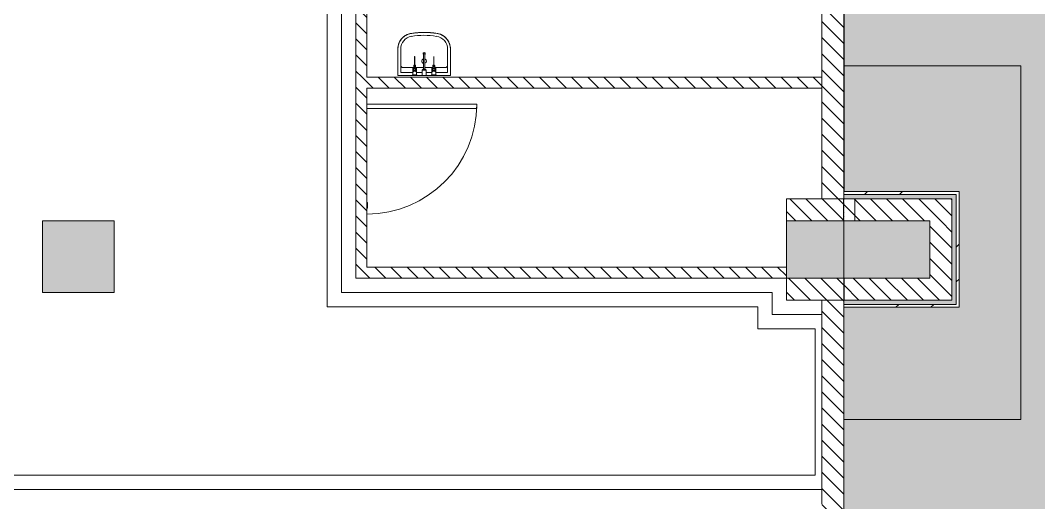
# Model space of a CAD drawing. Header units: millimetres. Extents: x -106145 to 154907, y -84585 to 152038.
# Drawn here: x 48784 to 59424, y -8983 to -3939 of the extents above; entities that cross this region are included whole.
import ezdxf

# ---------------------------------------------------------------- set-up
doc = ezdxf.new("R2010")
doc.units = ezdxf.units.MM
doc.linetypes.add('Cut Out Line _2_', pattern=[2, 1, -1])
doc.layers.add('A-DETL', color=7, linetype='Continuous', lineweight=5, true_color=0x00a600)
for name, color, linetype, lineweight in [('A-DETL-MBND', 7, 'Continuous', 5), ('A-DOOR', 7, 'Continuous', 5), ('A-FLOR', 7, 'Continuous', 5), ('A-FLOR-PATT', 7, 'Continuous', 5), ('A-WALL', 7, 'Continuous', 5), ('A-WALL-PATT', 7, 'Continuous', 5), ('P-SANR-FIXT', 7, 'Continuous', 5), ('S-COLS', 7, 'Continuous', 5)]:
    doc.layers.add(name, color=color, linetype=linetype, lineweight=lineweight)
pattern_1 = [(315, (0, 0), (84.18955, 84.18955), [])]
pattern_2 = [(45, (0, 0), (-754.342, 754.342), []), (45, (0, 1143), (-754.342, 754.342), [])]

# ---------------------------------------------------------------- blocks, each defined once
blk = doc.blocks.new('M_Concrete-Rectangular-Column - 750 x 750-3585654-Site Plan -MAIN')
at = {"layer": 'S-COLS', "true_color": 0xeaeaea}
blk.add_hatch(color=254, dxfattribs=at).paths.add_polyline_path([(-375, 375), (-375, -375), (375, -375), (375, 375), (-130, 375)], flags=0)
at = {"layer": 'S-COLS', "color": 254, "true_color": 0xdddddd}
for p, q in [((375, 375), (-375, 375)), ((-375, 375), (-375, -375)), ((375, -375), (375, 375)), ((-375, -375), (375, -375))]:
    blk.add_line(p, q, dxfattribs=at)
blk = doc.blocks.new('M_Door-Passage-Small Slit Vision Panel_Type B - 1_25_Type B-13938696-Site Plan -MAIN')
at = {"layer": 'A-DOOR', "color": 254, "true_color": 0xdddddd}
for p, q in [((-514.125, -63.85), (-514.125, -71.85)), ((-454.125, -71.85), (-514.125, -71.85)), ((-454.125, -71.85), (-454.125, -63.85))]:
    blk.add_line(p, q, dxfattribs=at)
at = {"layer": 'A-DOOR', "color": 254, "lineweight": 9, "true_color": 0xdddddd}
for p, q in [((530, -1213.85), (530, -63.85)), ((575, -63.85), (575, -1213.85)), ((575, -1213.85), (530, -1213.85))]:
    blk.add_line(p, q, dxfattribs=at)
at = {"layer": 'A-DOOR', "color": 254, "true_color": 0xdddddd}
blk.add_arc((575, -63.85), 1150, 180, 270, dxfattribs=at)
blk = doc.blocks.new('BASIN_handwash_Type_B - HYBA-010-V65-Site Plan -MAIN')
at = {"layer": 'P-SANR-FIXT', "color": 254, "true_color": 0xdddddd}
for p, q in [((-275, -500), (-275, -224)), ((-275, -224), (-275, -500)), ((-245, -470), (-245, -224)), ((245, -470), (245, -224)), ((275, -224), (275, -500)), ((275, -224), (275, -500)), ((-275, -351), (-275, -500)), ((-245, -470), (-245, -351)), ((-108, -418), (-220, -418)), ((-5, -418), (-90, -418)), ((92, -418), (7, -418)), ((220, -418), (110, -418)), ((245, -351), (245, -470)), ((275, -500), (275, -351)), ((-110, -500), (-275, -500)), ((-275, -500), (-110, -500)), ((-118, -470), (-245, -470)), ((-19, -500), (-87, -500)), ((-87, -500), (-19, -500)), ((-18, -470), (-79, -470)), ((81, -470), (21, -470)), ((90, -500), (21, -500)), ((21, -500), (90, -500)), ((275, -500), (113, -500)), ((113, -500), (275, -500)), ((245, -470), (120, -470))]:
    blk.add_line(p, q, dxfattribs=at)
at = {"layer": 'P-SANR-FIXT', "color": 254, "true_color": 0xdddddd, "flags": 128}
for points in [[(-139, -62), (-145, -63), (-152, -64), (-158, -66), (-165, -68), (-171, -71), (-177, -73), (-183, -76), (-189, -79), (-194, -82), (-200, -86), (-205, -90), (-211, -93), (-216, -98), (-221, -102), (-226, -106), (-230, -111), (-235, -116), (-239, -121), (-243, -126), (-247, -132), (-250, -137), (-254, -143), (-257, -149), (-260, -155), (-262, -161), (-265, -167), (-267, -173), (-269, -180), (-271, -186), (-272, -192), (-273, -199), (-274, -205), (-275, -212), (-275, -219), (-275, -224)], [(-51, -52), (-65, -53), (-98, -56), (-131, -60), (-139, -62)], [(42, -51), (35, -51), (2, -50), (-31, -51), (-45, -51)], [(135, -61), (102, -56), (69, -53), (46, -51)], [(275, -224), (275, -217), (274, -211), (274, -204), (273, -198), (272, -191), (270, -185), (269, -178), (267, -172), (264, -166), (262, -160), (259, -154), (256, -148), (253, -142), (250, -136), (246, -131), (242, -126), (238, -120), (234, -115), (230, -110), (225, -106), (220, -101), (215, -97), (210, -93), (205, -89), (199, -85), (193, -82), (188, -79), (182, -76), (176, -73), (170, -70), (163, -68), (157, -66), (151, -64), (144, -63), (138, -61)]]:
    blk.add_lwpolyline(points, dxfattribs=at)
at = {"layer": 'P-SANR-FIXT', "color": 254, "true_color": 0xdddddd}
for centre, radius, start, end in [((-220, -393), 25, 180, 270), ((0, -351), 24.2, 107.5533, 254.5917), ((0, -351), 24.2, 291.7818, 66.0732), ((220, -393), 25, 270, 0)]:
    blk.add_arc(centre, radius, start, end, dxfattribs=at)
for centre, major_axis, start_param, end_param in [((-110, -224), (165, 0), 1.748277, 3.141593), ((-110, -224), (-135, 0), 4.890944, 6.283185), ((0, -884), (834, 0), 1.40836, 1.738187), ((0, -884), (804, 0), 1.408166, 1.737991), ((110, -224), (135, 0), 0, 1.419404), ((110, -224), (165, 0), 0, 1.418341)]:
    blk.add_ellipse(centre, major_axis=major_axis, ratio=0.999048, start_param=start_param, end_param=end_param, dxfattribs=at)
for points, knots in [([(-275, -224), (-275, -218), (-274, -205), (-271, -189), (-268, -177), (-265, -168), (-262, -159), (-258, -150), (-253, -142), (-248, -134), (-242, -126), (-237, -118), (-230, -111), (-223, -104), (-216, -98), (-209, -92), (-201, -86), (-193, -81), (-184, -77), (-173, -71), (-158, -66), (-145, -63), (-139, -62)], [-1, -1, -1, -1, -0.916667, -0.833333, -0.791667, -0.75, -0.708333, -0.666667, -0.625, -0.583333, -0.541667, -0.5, -0.458333, -0.416667, -0.375, -0.333333, -0.291667, -0.25, -0.208333, -0.166667, -0.083333, 0, 0, 0, 0]), ([(-139, -62), (-124, -59), (-94, -55), (-33, -50), (29, -50), (89, -54), (120, -58), (135, -61)], [-1, -1, -1, -1, -0.833333, -0.666667, -0.333333, -0.166667, 0, 0, 0, 0]), ([(135, -61), (141, -62), (154, -65), (170, -70), (181, -75), (190, -80), (199, -85), (207, -90), (214, -96), (222, -103), (229, -109), (235, -117), (241, -124), (247, -132), (252, -140), (257, -149), (261, -158), (265, -167), (268, -176), (271, -189), (274, -204), (275, -217), (275, -224)], [-1, -1, -1, -1, -0.916667, -0.833333, -0.791667, -0.75, -0.708333, -0.666667, -0.625, -0.583333, -0.541667, -0.5, -0.458333, -0.416667, -0.375, -0.333333, -0.291667, -0.25, -0.208333, -0.166667, -0.083333, 0, 0, 0, 0])]:
    blk.add_open_spline(points, degree=3, knots=knots, dxfattribs=at)
blk = doc.blocks.new('TAPWARE_wall_mount_elbow_levers - HYTP-038-V66-Site Plan -MAIN')
at = {"layer": 'P-SANR-FIXT', "color": 254, "true_color": 0xdddddd}
for p, q in [((-99, 242), (-101, 242)), ((-101, 237), (-101, 242)), ((-101, 242), (-101, 237)), ((-99, 242), (-101, 242)), ((-101, 237), (-101, 242)), ((-101, 242), (-101, 237)), ((-101, 213), (-101, 237)), ((-101, 213), (-101, 237)), ((-99, 237), (-99, 242)), ((-99, 242), (-99, 237)), ((-99, 237), (-99, 242)), ((-99, 242), (-99, 237)), ((-99, 237), (-99, 213)), ((-99, 237), (-99, 213)), ((-10, 276), (-10, 272)), ((-8, 220), (-8, 100)), ((7, 100), (7, 220)), ((10, 272), (10, 276)), ((101, 242), (99, 242)), ((99, 237), (99, 242)), ((99, 242), (99, 237)), ((99, 213), (99, 237)), ((101, 237), (101, 242)), ((101, 242), (101, 237)), ((101, 237), (101, 213)), ((-110, 126), (-120, 116)), ((-120, 116), (-120, 91)), ((-110, 111), (-120, 101)), ((-100, 116), (-114, 116)), ((-110, 150), (-110, 111)), ((-110, 150), (-110, 126)), ((-100, 150), (-109, 150)), ((-100, 150), (-109, 150)), ((-100, 126), (-109, 126)), ((-101, 195), (-101, 213)), ((-101, 213), (-101, 195)), ((-101, 195), (-101, 213)), ((-101, 213), (-101, 195)), ((-101, 152), (-101, 195)), ((-101, 152), (-101, 195)), ((-101, 134), (-101, 152)), ((-101, 134), (-101, 152)), ((-101, 151), (-101, 146)), ((-101, 151), (-101, 146)), ((-101, 134), (-99, 134)), ((-101, 134), (-99, 134)), ((-91, 150), (-100, 150)), ((-91, 150), (-100, 150)), ((-91, 126), (-100, 126)), ((-86, 116), (-100, 116)), ((-99, 195), (-99, 213)), ((-99, 213), (-99, 195)), ((-99, 195), (-99, 213)), ((-99, 213), (-99, 195)), ((-99, 195), (-99, 152)), ((-99, 195), (-99, 152)), ((-99, 152), (-99, 134)), ((-99, 152), (-99, 134)), ((-99, 146), (-99, 151)), ((-99, 146), (-99, 151)), ((-90, 111), (-90, 150)), ((-90, 126), (-90, 150)), ((-80, 116), (-90, 126)), ((-80, 101), (-90, 111)), ((-80, 91), (-80, 116)), ((-10, 110), (-20, 100)), ((0, 110), (-9, 110)), ((9, 110), (0, 110)), ((20, 100), (10, 110)), ((90, 126), (80, 116)), ((80, 116), (80, 91)), ((90, 111), (80, 101)), ((86, 116), (100, 116)), ((90, 150), (90, 111)), ((90, 150), (90, 126)), ((91, 150), (100, 150)), ((91, 150), (100, 150)), ((91, 126), (100, 126)), ((99, 195), (99, 213)), ((99, 213), (99, 195)), ((99, 152), (99, 195)), ((99, 134), (99, 152)), ((99, 151), (99, 146)), ((99, 134), (101, 134)), ((100, 150), (109, 150)), ((100, 150), (109, 150)), ((100, 126), (109, 126)), ((100, 116), (114, 116)), ((101, 195), (101, 213)), ((101, 213), (101, 195)), ((101, 195), (101, 152)), ((101, 152), (101, 134)), ((101, 146), (101, 151)), ((110, 111), (110, 150)), ((110, 126), (110, 150)), ((120, 116), (110, 126)), ((120, 101), (110, 111)), ((120, 91), (120, 116)), ((-124, 50), (-124, 45)), ((-124, 50), (-76, 50)), ((-121, 50), (-124, 50)), ((-124, 45), (-112, 45)), ((-76, 45), (-124, 45)), ((-120, 101), (-120, 46)), ((-100, 101), (-120, 101)), ((-120, 91), (-110, 81)), ((-100, 91), (-120, 91)), ((-100, 46), (-120, 46)), ((-112, 45), (-112, 45)), ((-88, 45), (-112, 45)), ((-80, 101), (-100, 101)), ((-80, 91), (-100, 91)), ((-80, 46), (-100, 46)), ((-90, 81), (-80, 91)), ((-88, 45), (-88, 45)), ((-88, 45), (-76, 45)), ((-80, 46), (-80, 101)), ((-76, 50), (-79, 50)), ((-76, 45), (-76, 50)), ((-20, 100), (-20, 45)), ((0, 100), (-20, 100)), ((0, 45), (-20, 45)), ((20, 100), (0, 100)), ((20, 45), (0, 45)), ((20, 45), (20, 100)), ((76, 50), (76, 45)), ((76, 50), (124, 50)), ((79, 50), (76, 50)), ((76, 45), (88, 45)), ((124, 45), (76, 45)), ((80, 101), (80, 46)), ((80, 101), (100, 101)), ((80, 91), (90, 81)), ((80, 91), (100, 91)), ((80, 46), (100, 46)), ((112, 45), (88, 45)), ((88, 45), (88, 45)), ((100, 101), (120, 101)), ((100, 91), (120, 91)), ((100, 46), (120, 46)), ((110, 81), (120, 91)), ((112, 45), (112, 45)), ((112, 45), (124, 45)), ((120, 46), (120, 101)), ((124, 50), (121, 50)), ((124, 45), (124, 50))]:
    blk.add_line(p, q, dxfattribs=at)
at = {"layer": 'P-SANR-FIXT', "color": 254, "true_color": 0xdddddd, "flags": 128}
for points in [[(-8, 272), (-8, 271), (-8, 271), (-8, 270), (-8, 269), (-8, 268), (-8, 267), (-8, 266), (-8, 265), (-8, 264), (-8, 262), (-8, 261), (-8, 260), (-8, 258), (-8, 257), (-8, 255), (-8, 254), (-8, 252), (-8, 250), (-8, 248), (-8, 247), (-8, 245), (-8, 243), (-8, 241), (-8, 239), (-8, 237), (-8, 235), (-8, 233), (-8, 231), (-8, 229), (-8, 226), (-8, 224), (-8, 222), (-8, 220)], [(7, 220), (7, 222), (7, 224), (7, 227), (7, 229), (7, 231), (7, 233), (7, 235), (7, 237), (7, 239), (7, 241), (7, 243), (7, 245), (7, 247), (7, 248), (7, 250), (7, 252), (7, 254), (7, 255), (7, 257), (7, 258), (7, 260), (7, 261), (7, 263), (7, 264), (7, 265), (7, 266), (7, 267), (7, 268), (7, 269), (7, 270), (7, 271), (7, 271), (7, 272)], [(-109, 150), (-109, 150), (-108, 151), (-108, 151), (-107, 151), (-107, 152), (-106, 152), (-105, 152), (-105, 152), (-104, 153), (-104, 153), (-103, 153), (-103, 153), (-102, 154), (-101, 154), (-101, 154)], [(-109, 150), (-109, 150), (-108, 151), (-108, 151), (-107, 151), (-107, 152), (-106, 152), (-105, 152), (-105, 152), (-104, 153), (-104, 153), (-103, 153), (-103, 153), (-102, 154), (-101, 154), (-101, 154)], [(-99, 154), (-98, 154), (-98, 153), (-97, 153), (-96, 153), (-96, 153), (-95, 153), (-95, 152), (-94, 152), (-94, 152), (-93, 151), (-93, 151), (-92, 151), (-92, 150), (-91, 150), (-91, 150)], [(-99, 154), (-98, 154), (-98, 153), (-97, 153), (-96, 153), (-96, 153), (-95, 153), (-95, 152), (-94, 152), (-94, 152), (-93, 151), (-93, 151), (-92, 151), (-92, 150), (-91, 150), (-91, 150)], [(91, 150), (91, 150), (92, 151), (92, 151), (93, 151), (93, 152), (94, 152), (95, 152), (95, 152), (96, 153), (96, 153), (97, 153), (97, 153), (98, 154), (99, 154), (99, 154)], [(91, 150), (91, 150), (92, 151), (92, 151), (93, 151), (93, 152), (94, 152), (95, 152), (95, 152), (96, 153), (96, 153), (97, 153), (97, 153), (98, 154), (99, 154), (99, 154)], [(101, 154), (102, 154), (102, 153), (103, 153), (104, 153), (104, 153), (105, 153), (105, 152), (106, 152), (106, 152), (107, 151), (107, 151), (108, 151), (108, 150), (109, 150), (109, 150)], [(101, 154), (102, 154), (102, 153), (103, 153), (104, 153), (104, 153), (105, 153), (105, 152), (106, 152), (106, 152), (107, 151), (107, 151), (108, 151), (108, 150), (109, 150), (109, 150)]]:
    blk.add_lwpolyline(points, dxfattribs=at)
at = {"layer": 'P-SANR-FIXT', "color": 254, "true_color": 0xdddddd}
for centre, major_axis, start_param, end_param in [((0, 276), (-10, 0), 3.141593, 6.283185), ((0, 272), (10, 0), 0, 3.141593), ((0, 276), (10, 0), 3.141593, 3.403392), ((0, 272), (10, 0), 3.141593, 4.18879), ((0, 272), (-7.5, 0), 3.141593, 6.283185), ((0, 272), (7.5, 0), 3.141593, 4.18879), ((0, 272), (10, 0), 5.235988, 6.283185), ((0, 272), (-7.5, 0), 2.356194, 3.141593), ((0, 276), (-10, 0), 2.879793, 3.141593)]:
    blk.add_ellipse(centre, major_axis=major_axis, ratio=0.968067, start_param=start_param, end_param=end_param, dxfattribs=at)
blk = doc.blocks.new('2022_11_09_AB BLOCKFACADE WITH CONTINOUS WINDOW_rvt-1-Site Plan -MAIN')
at = {"layer": 'A-WALL-PATT', "true_color": 0xeaeaea}
h = blk.add_hatch(dxfattribs=at)
h.set_pattern_fill('FP_19', color=254, style=0, pattern_type=2)
h.set_pattern_definition(pattern_1)
h.paths.add_polyline_path([(52289, -4535), (52404, -4535), (52404, 10290), (52289, 10290), (52289, -3424)], flags=0)
h = blk.add_hatch(dxfattribs=at)
h.set_pattern_fill('FP_19', color=254, style=0, pattern_type=2)
h.set_pattern_definition(pattern_1)
h.paths.add_polyline_path([(57159, -5805), (57389, -5805), (57389, 1205), (57159, 1205), (57159, -4650)], flags=0)
h = blk.add_hatch(dxfattribs=at)
h.set_pattern_fill('FP_19', color=254, style=0, pattern_type=2)
h.set_pattern_definition(pattern_1)
h.paths.add_polyline_path([(57159, -4650), (57159, -4535), (52289, -4535), (52289, -4650), (53367, -4650)], flags=0)
h = blk.add_hatch(dxfattribs=at)
h.set_pattern_fill('FP_19', color=254, style=0, pattern_type=2)
h.set_pattern_definition(pattern_1)
h.paths.add_polyline_path([(52289, -6520), (52404, -6520), (52404, -4650), (52289, -4650), (52289, -4696)], flags=0)
at = {"layer": 'A-WALL-PATT', "true_color": 0xd4d4d4}
h = blk.add_hatch(dxfattribs=at)
h.set_pattern_fill('FP_20', color=254, style=0, pattern_type=2)
h.set_pattern_definition(pattern_2)
h.paths.add_polyline_path([(57568, -5760), (58564, -5760), (58564, -5730), (57389, -5730), (57389, -5760)], flags=0)
h = blk.add_hatch(dxfattribs=at)
h.set_pattern_fill('FP_20', color=254, style=0, pattern_type=2)
h.set_pattern_definition(pattern_2)
h.paths.add_polyline_path([(58564, -6940), (58594, -6940), (58594, -5730), (58564, -5730), (58564, -6910)], flags=0)
at = {"layer": 'A-WALL-PATT', "true_color": 0xeaeaea}
h = blk.add_hatch(dxfattribs=at)
h.set_pattern_fill('FP_19', color=254, style=0, pattern_type=2)
h.set_pattern_definition(pattern_1)
h.paths.add_polyline_path([(57504, -6035), (57504, -5805), (56789, -5805), (56789, -6035), (57389, -6035)], flags=0)
h = blk.add_hatch(dxfattribs=at)
h.set_pattern_fill('FP_19', color=254, style=0, pattern_type=2)
h.set_pattern_definition(pattern_1)
h.paths.add_polyline_path([(58289, -6035), (58519, -6035), (58519, -5805), (57384, -5805), (57384, -6035), (57568, -6035)], flags=0)
h = blk.add_hatch(dxfattribs=at)
h.set_pattern_fill('FP_19', color=254, style=0, pattern_type=2)
h.set_pattern_definition(pattern_1)
h.paths.add_polyline_path([(58519, -6865), (58519, -6035), (58289, -6035), (58289, -6865)], flags=0)
h = blk.add_hatch(dxfattribs=at)
h.set_pattern_fill('FP_19', color=254, style=0, pattern_type=2)
h.set_pattern_definition(pattern_1)
h.paths.add_polyline_path([(53799, -6635), (56789, -6635), (56789, -6520), (52289, -6520), (52289, -6635), (53367, -6635)], flags=0)
h = blk.add_hatch(dxfattribs=at)
h.set_pattern_fill('FP_19', color=254, style=0, pattern_type=2)
h.set_pattern_definition(pattern_1)
h.paths.add_polyline_path([(56789, -6865), (57391, -6865), (57389, -6635), (56789, -6635)], flags=0)
h = blk.add_hatch(dxfattribs=at)
h.set_pattern_fill('FP_19', color=254, style=0, pattern_type=2)
h.set_pattern_definition(pattern_1)
h.paths.add_polyline_path([(57389, -6865), (58289, -6865), (58289, -6635), (57389, -6635)], flags=0)
h = blk.add_hatch(dxfattribs=at)
h.set_pattern_fill('FP_19', color=254, style=0, pattern_type=2)
h.set_pattern_definition(pattern_1)
h.paths.add_polyline_path([(57159, -13665), (57389, -13665), (57389, -6865), (57159, -6865), (57159, -10228)], flags=0)
at = {"layer": 'A-WALL-PATT', "true_color": 0xd4d4d4}
h = blk.add_hatch(dxfattribs=at)
h.set_pattern_fill('FP_20', color=254, style=0, pattern_type=2)
h.set_pattern_definition(pattern_2)
h.paths.add_polyline_path([(57389, -6940), (58564, -6940), (58564, -6910), (57389, -6910)], flags=0)
at = {"layer": 'S-COLS', "true_color": 0xeaeaea}
blk.add_hatch(color=254, dxfattribs=at).paths.add_polyline_path([(56789, -6635), (57389, -6635), (57389, -6035), (56789, -6035), (56789, -6540)], flags=0)
at = {"layer": 'A-DETL-MBND', "color": 7, "true_color": 0xf6f6f6}
blk.add_line((57389, -5730), (57389, -2852), dxfattribs=at)
at = {"layer": 'A-DETL-MBND', "color": 9, "true_color": 0xc1c1c1}
for p, q in [((59239, -4415), (57389, -4415)), ((59239, -8115), (59239, -4415)), ((57389, -8115), (59239, -8115))]:
    blk.add_line(p, q, dxfattribs=at)
at = {"layer": 'A-DETL-MBND', "color": 7, "true_color": 0xf4f4f4}
for p, q in [((57389, -5805), (57389, -5760)), ((57389, -6635), (57389, -6540))]:
    blk.add_line(p, q, dxfattribs=at)
at = {"layer": 'A-DETL-MBND', "color": 254, "true_color": 0xe9e9e9}
blk.add_line((57389, -6540), (57389, -6035), dxfattribs=at)
at = {"layer": 'A-FLOR', "color": 254, "true_color": 0xdddddd}
for p, q in [((51989, 10590), (51989, -6935)), ((51989, -6935), (51989, 10590)), ((52139, -6785), (52139, 10440)), ((52139, 10440), (52139, -6785)), ((56639, -6785), (52139, -6785)), ((52139, -6785), (56639, -6785)), ((56639, -7015), (56639, -6785)), ((56639, -6785), (56639, -7015)), ((51989, -6935), (56489, -6935)), ((56489, -6935), (51989, -6935)), ((56489, -6935), (56489, -7165)), ((56489, -7165), (56489, -6935)), ((57159, -7015), (56639, -7015)), ((56639, -7015), (57159, -7015)), ((56489, -7165), (57089, -7165)), ((57089, -7165), (56489, -7165)), ((57089, -7165), (57089, -8695)), ((57089, -8695), (57089, -7165)), ((57089, -8695), (39959, -8695)), ((39959, -8695), (57089, -8695)), ((39809, -8845), (57159, -8845)), ((57159, -8845), (39809, -8845))]:
    blk.add_line(p, q, dxfattribs=at)
at = {"layer": 'A-FLOR', "color": 7, "true_color": 0xf4f4f4}
blk.add_line((57389, -5730), (57389, -2852), dxfattribs=at)
at = {"layer": 'A-FLOR', "color": 7, "true_color": 0xf1f1f1}
for p, q in [((57389, -5805), (57389, -5760)), ((57389, -6635), (57389, -6540))]:
    blk.add_line(p, q, dxfattribs=at)
at = {"layer": 'A-FLOR', "color": 254, "true_color": 0xe4e4e4}
blk.add_line((57389, -6540), (57389, -6035), dxfattribs=at)
at = {"layer": 'A-WALL', "color": 254, "lineweight": 18, "true_color": 0xdddddd}
for p, q in [((52289, 10290), (52289, -4535)), ((52404, -4535), (52404, -2135)), ((57159, -2135), (57159, -4535)), ((52289, -4535), (52289, -4650)), ((57159, -4535), (52404, -4535)), ((52289, -4650), (52289, -6520)), ((52404, -6520), (52404, -4650)), ((52404, -4650), (57159, -4650)), ((57159, -4650), (57159, -5805)), ((57159, -5805), (56789, -5805)), ((56789, -5805), (56789, -6035)), ((57389, -5805), (57384, -5805)), ((57384, -5805), (57384, -6035)), ((57389, -5805), (57389, -5760)), ((56789, -6035), (57389, -6035)), ((57384, -6035), (57389, -6035)), ((52289, -6520), (52289, -6635)), ((56789, -6520), (52404, -6520)), ((56789, -6635), (56789, -6520)), ((52289, -6635), (56789, -6635)), ((57389, -6635), (56789, -6635)), ((56789, -6635), (56789, -6865)), ((57389, -6635), (57389, -6865)), ((56789, -6865), (57389, -6865)), ((57159, -6865), (57159, -8995)), ((57389, -6865), (57159, -6865))]:
    blk.add_line(p, q, dxfattribs=at)
at = {"layer": 'A-WALL', "color": 254, "true_color": 0xdddddd}
for p, q in [((57389, -5730), (57389, 1130)), ((57389, 1130), (57389, -5730)), ((57159, -4650), (57159, -4535)), ((57389, -5730), (57389, -5760)), ((57159, -5805), (57389, -5805))]:
    blk.add_line(p, q, dxfattribs=at)
at = {"layer": 'A-WALL', "color": 253, "lineweight": 18, "true_color": 0xaaaaaa}
for p, q in [((57394, -5730), (57394, 1130)), ((58564, -5730), (57394, -5730)), ((58594, -5730), (58564, -5730)), ((58594, -6940), (58594, -5730)), ((57389, -5760), (58564, -5760)), ((58519, -5805), (57389, -5805)), ((57504, -5805), (57389, -5805)), ((57504, -6035), (57504, -5805)), ((58519, -6035), (58519, -5805)), ((58564, -5760), (58564, -6910)), ((57389, -6035), (58289, -6035)), ((57389, -6035), (57504, -6035)), ((58289, -6035), (58289, -6635)), ((58519, -6865), (58519, -6035)), ((58289, -6635), (57389, -6635)), ((57391, -6865), (57391, -6635)), ((57389, -6910), (57389, -6865)), ((57389, -6865), (58289, -6865)), ((58564, -6910), (57389, -6910)), ((58289, -6865), (58519, -6865)), ((57389, -12490), (57389, -6940)), ((57394, -6940), (58564, -6940)), ((58564, -6940), (58594, -6940))]:
    blk.add_line(p, q, dxfattribs=at)
at = {"layer": 'A-WALL', "color": 253, "true_color": 0xaaaaaa}
for p, q in [((57389, -5730), (57394, -5730)), ((57389, -6910), (57389, -6940))]:
    blk.add_line(p, q, dxfattribs=at)
at = {"layer": 'S-COLS', "color": 254, "true_color": 0xdddddd}
for p, q in [((57389, -6035), (56789, -6035)), ((56789, -6035), (56789, -6635)), ((57389, -6635), (57389, -6035)), ((56789, -6635), (57389, -6635))]:
    blk.add_line(p, q, dxfattribs=at)
at = {"color": 253, "lineweight": 5, "true_color": 0xaaaaaa}
blk.add_blockref('BASIN_handwash_Type_B - HYBA-010-V65-Site Plan -MAIN', (53003, -4015), dxfattribs=at)
for name, p, rotation in [('TAPWARE_wall_mount_elbow_levers - HYTP-038-V66-Site Plan -MAIN', (53004, -4560), 359.9999977411273), ('M_Door-Passage-Small Slit Vision Panel_Type B - 1_25_Type B-13938696-Site Plan -MAIN', (52340, -5390), 89.99999999999925), ('M_Concrete-Rectangular-Column - 750 x 750-3585654-Site Plan -MAIN', (49389, -6410), 90.00000482565888)]:
    blk.add_blockref(name, p, dxfattribs=dict(at, rotation=rotation))

msp = doc.modelspace()

# ---------------------------------------------------------------- block references
at = {"lineweight": 5}
msp.add_blockref('2022_11_09_AB BLOCKFACADE WITH CONTINOUS WINDOW_rvt-1-Site Plan -MAIN', (0, 0), dxfattribs=at)

# ---------------------------------------------------------------- next in the draw order: hatches: boundary and pattern name
at = {"layer": 'A-FLOR-PATT', "true_color": 0xf7f7f7, "transparency": 33554509}
h = msp.add_hatch(color=7, dxfattribs=at)
h.paths.add_polyline_path([(61783.25, -27014.75), (94160.19, -8320.79), (98218.7, -6123.39), (95219.07, -927.86), (89317.9, -4117.85), (75795.77, -11944.08), (75877.98, -12135.77), (75948.96, -12331.91), (76018.75, -12575.49), (76060.21, -12757.27), (76092.44, -12941.8), (76116.29, -13147.5), (76128.27, -13355.74), (76128.17, -13564.32), (76116, -13772.55), (76091.78, -13979.72), (76046.05, -14225.57), (76007.6, -14388.13), (75947.91, -14587.99), (75876.75, -14784.05), (75794.36, -14975.67), (79724.42, -12565.92), (79296.98, -11868.8), (81242.08, -11987.26), (80465.5, -13774.54), (80038.06, -13077.42), (71854.01, -18095.53), (71540.38, -17584.03), (74097.89, -16015.87), (74255.39, -15912.36), (74406.07, -15799.16), (74549.35, -15676.73), (74684.66, -15545.54), (74811.46, -15406.11), (74929.26, -15259), (75037.58, -15104.78), (75136.01, -14944.06), (75224.16, -14777.48), (75308.36, -14587.99), (75380.92, -14388.13), (75423.61, -14249.23), (75467.56, -14065.96), (75499.91, -13880.29), (75520.55, -13692.96), (75529.38, -13504.7), (75526.37, -13316.26), (75511.53, -13128.38), (75484.62, -12940.31), (75440.52, -12734.85), (75381.92, -12531.83), (75335.79, -12397.21), (75272.08, -12243.5), (58767.1, -21791.79), (60607.88, -24979.4)], flags=0)
h.paths.add_polyline_path([(56359.71, -19984.23), (61168.85, -17207.68), (61508.62, -17004.44), (61841.94, -16790.79), (62168.49, -16566.94), (62487.97, -16333.09), (62818.83, -16073.87), (63104.47, -15836.33), (63400.9, -15573.88), (63689.08, -15302.4), (63968.72, -15022.13), (64239.56, -14733.34), (64501.33, -14436.32), (64753.8, -14131.34), (64996.71, -13818.71), (65229.84, -13498.71), (65452.96, -13171.65), (65665.86, -12837.84), (65868.33, -12497.62), (66101.13, -12071.66), (66241.23, -11799.2), (66411.31, -11441.67), (66570.25, -11079.06), (66717.89, -10711.7), (66854.11, -10339.96), (66978.76, -9964.18), (67091.73, -9584.72), (67192.91, -9201.95), (67282.2, -8816.24), (67366.91, -8383.73), (67424.8, -8037.45), (67477.97, -7645.12), (67518.98, -7251.33), (67547.79, -6856.46), (67561.18, -6536.95), (67338.75, -6536.95), (67338.75, 935.01), (61338.74, 935.01), (61338.74, 3713.1), (61058.74, 3713.1), (61058.74, 4163.1), (57618.75, 4163.1), (57618.75, 3713.1), (57388.75, 3713.1), (57388.75, 2340.01), (58593.75, 2340.01), (58593.75, 1130.01), (57388.75, 1130.01), (57388.75, -5729.99), (58593.75, -5729.99), (58593.75, -6939.99), (57389.25, -6939.99), (57389.25, -12490), (58593.75, -12490), (58593.75, -15470), (57388.75, -15470), (57388.75, -17831.41), (57588.75, -17831.41), (57582.66, -18005.8), (57564.42, -18179.34), (57534.12, -18351.19), (57490.27, -18525.53), (57437.98, -18686.46), (57372.61, -18848.25), (57296.12, -19005.09), (57190.58, -19183.32), (57104.3, -19309.82), (56995.64, -19447.51), (56887.1, -19568.06), (56761.58, -19689.27), (56627.9, -19801.44), (56486.73, -19904), (56374.89, -19974.55)], flags=0)
h.paths.add_polyline_path([(58563.75, -15440), (58563.75, -12520), (57389.25, -12520), (57389.25, -12565), (58518.75, -12565), (58518.75, -15395), (57388.75, -15395), (57388.75, -15440), (58518.75, -15440)], flags=0)
h.paths.add_polyline_path([(57388.75, -15165), (58288.75, -15165), (58288.75, -12795), (57389.25, -12795), (57388.75, -14837.61)], flags=0)
h.paths.add_polyline_path([(67996.84, -13369.86), (74087.26, -10077.57), (74108.98, -9720.82), (74462.8, -9874.56), (93393.9, 359.02), (93207.42, 301.02), (93017.62, 255.06), (92825.27, 221.32), (92576.83, 197.47), (92388.7, 191.9), (92200.59, 197.92), (92013.32, 215.49), (91827.71, 244.5), (91644.56, 284.76), (91464.68, 336), (91288.84, 397.91), (91110.07, 473.93), (90935.61, 561.69), (90767.12, 660.43), (90605.29, 769.73), (90450.77, 889.15), (90304.21, 1018.21), (90166.2, 1156.37), (90006.25, 1343.33), (89908.48, 1471.9), (89808.91, 1619.67), (89710.36, 1788.26), (89602.7, 2010.19), (89532.57, 2182.5), (89472.85, 2359.43), (89423.93, 2540.21), (89388.75, 2705.99), (89388.75, 4235.06), (89188.75, 4235.06), (89188.75, 3813.1), (88958.75, 3813.1), (88958.75, 4235.06), (85568.75, 4235.06), (85568.75, 3813.1), (85538.75, 3813.1), (85538.75, 935.01), (79338.75, 935.01), (79335.84, -6065), (69561.45, -6065), (69568.43, -6539.77), (69563.53, -6952.39), (69545.64, -7395.77), (69515.15, -7838.46), (69458.99, -8383.73), (69416.46, -8720.35), (69348.35, -9158.83), (69267.79, -9595.19), (69174.86, -10029.09), (69069.62, -10460.17), (68952.16, -10888.08), (68822.58, -11312.48), (68680.98, -11733.02), (68527.48, -12149.37), (68362.2, -12561.18), (68177.6, -12984.48), (68069.81, -13214.28)], flags=0)
h.paths.add_polyline_path([(58518.75, -6909.99), (58563.75, -6909.99), (58563.75, -5759.99), (57388.75, -5759.99), (57388.98, -5804.95), (58518.75, -5804.99), (58518.75, -6864.99), (57389.25, -6864.99), (57392.6, -6909.99), (58288.75, -6909.99)], flags=0)
h.paths.add_polyline_path([(57688.75, -6634.99), (58288.75, -6634.99), (58288.75, -6034.99), (57388.75, -6034.99), (57391.25, -6634.99), (57567.84, -6634.99)], flags=0)
h.paths.add_polyline_path([(57393.33, 1160.01), (58563.75, 1160.01), (58563.75, 2310.01), (57388.75, 2310.01), (57388.75, 1435.01), (58288.75, 1435.01), (58288.75, 2035.01), (57389.24, 2035.05), (57389.24, 2265.01), (58518.75, 2265.01), (58518.75, 1205.01), (57388.75, 1205.01), (57390.94, 1160.01)], flags=0)

# ---------------------------------------------------------------- next in the draw order: linework, layer by layer
at = {"layer": 'A-DETL', "color": 8, "linetype": 'Cut Out Line _2_', "true_color": 0x808080}
msp.add_line((57388.75, -14264.95), (57388.75, 48160.34), dxfattribs=at)
at = {"layer": 'A-FLOR', "color": 254, "true_color": 0xd9d9d9}
msp.add_line((57388.75, -5729.99), (57388.75, 1130.01), dxfattribs=at)
at = {"layer": 'A-FLOR', "color": 254, "true_color": 0xe3e3e3}
msp.add_line((57388.75, -5804.95), (57388.75, -5759.99), dxfattribs=at)
at = {"layer": 'A-FLOR', "color": 254, "true_color": 0xcdcdcd}
msp.add_line((57388.75, -6634.95), (57388.75, -6034.99), dxfattribs=at)

doc.saveas('drawing.dxf')
